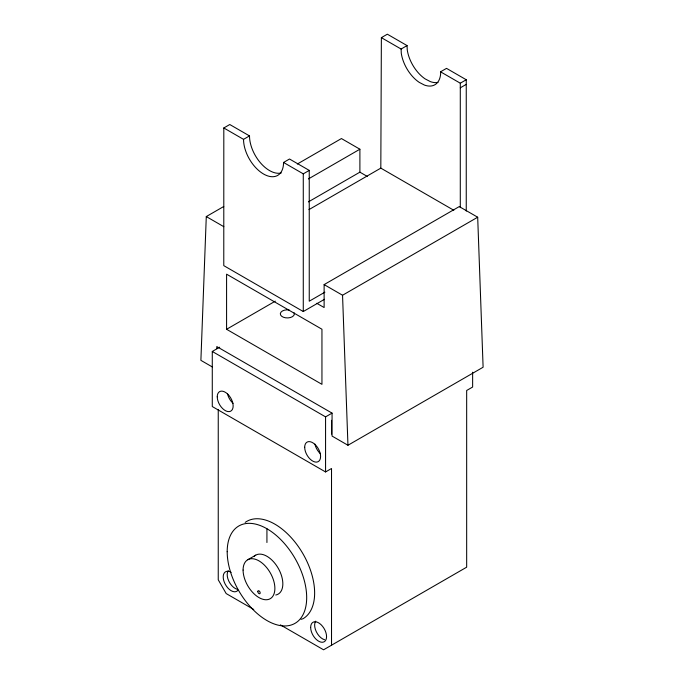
<?xml version="1.0" encoding="UTF-8"?>
<svg xmlns="http://www.w3.org/2000/svg" width="684" height="684" viewBox="0 0 684 684"><rect width="100%" height="100%" fill="white"/><g stroke="black" fill="none" stroke-linecap="round" stroke-linejoin="round"><path stroke-width="1.03" d="M226.584 329.286L226.584 274.173L321.95 329.226L321.95 384.34L226.584 329.286L275.31 301.148M308.98 209.603L380.817 168.127L381.373 37.646L387.341 34.2L407.065 45.589L407.236 49.787A28.104 16.228 60 0 0 425.157 78.908L430.339 81.61A28.104 16.228 60 0 0 437.991 82.405M223.753 206.491L206.286 216.572L200.891 360.348L212.373 366.983M460.289 207.645L460.289 83.2L440.556 71.811L446.524 68.366L466.249 79.754L466.249 211.065M324.455 299.31L303.277 311.536L223.779 265.64L223.813 127.968L229.773 124.522L249.506 135.911A28.292 16.339 60 0 0 260.424 162.801A28.292 16.339 60 0 0 281.269 172.941M223.813 127.968L243.538 139.356L249.506 135.911M381.373 37.646L401.106 49.034L407.065 45.589M243.538 139.356A28.292 16.339 60 0 0 263.545 174.01A28.292 16.339 60 0 0 283.552 162.459L289.512 159.013L309.245 170.401L309.245 301.208L324.9 292.171M297.301 164.032L341.436 138.553L359.895 149.215L359.895 172.163L308.407 201.883M283.552 162.459L303.277 173.847L309.245 170.401M460.289 83.2L466.249 79.754M460.289 87.826L466.249 84.38M308.407 178.934L359.895 149.215M316.76 303.286L324.122 307.535L324.122 284.604L459.263 206.585L477.689 217.221L483.109 367.231L347.959 445.258L332.065 436.076L332.065 413.127L216.794 346.583L216.794 348.669M331.526 645.209L331.526 468.506L325.567 471.943L212.279 406.544L212.279 351.465L219.684 347.198M324.122 284.604L342.547 295.24L477.689 217.221M212.279 351.465L325.567 416.872L332.039 413.136M247.745 559.76L255.696 555.169M301.063 619.328L302.995 618.738A56.216 32.456 60 0 0 302.166 552.424A56.216 32.456 60 0 0 245.197 522.396M380.817 168.127L453.817 210.27M359.895 172.163L367.257 176.412M206.286 216.572L223.822 226.695M253.755 609.487L226.19 593.575L218.247 579.81L218.247 409.485M280.397 624.868L323.575 649.8L466.668 567.181L466.668 390.478L472.635 387.041L472.635 372.207M440.556 71.811L440.641 73.744A28.104 16.228 60 0 1 424.379 85.047L419.198 82.345A28.104 16.228 60 0 1 401.277 53.224L401.106 49.034M342.547 295.24L347.959 445.258M331.526 420.309L331.526 434.083M325.567 416.872L325.567 471.943M303.277 173.847L303.277 311.536M266.931 528.749L266.931 542.515M294.129 312.81A7.028 4.053 0 0 1 287.981 317.915A7.028 4.053 0 0 1 280.346 313.537A7.028 4.053 0 0 1 289.144 309.955M233.082 403.321A11.243 6.489 60 0 1 227.456 393.582M324.643 639.771A11.243 6.489 60 0 1 316.273 631.665A11.243 6.489 60 0 1 315.7 621.158M254.32 556.186A22.486 12.979 60 0 1 278.542 568.797A22.486 12.979 60 0 1 275.763 595.012M238.049 590.095A11.243 6.489 60 0 1 224.275 582.144A11.243 6.489 60 0 1 231.158 572.346M237.194 589.292A11.243 6.489 60 0 1 228.832 581.178A11.243 6.489 60 0 1 228.251 570.67M320.522 453.808A11.243 6.489 60 0 1 314.905 444.07M217.247 396.788A11.243 6.489 60 0 0 229.174 411.623A11.243 6.489 60 0 0 229.174 395.728A11.243 6.489 60 0 0 217.247 396.788M227.191 551.697A56.216 32.456 60 0 0 286.81 625.869A56.216 32.456 60 0 0 286.81 546.371A56.216 32.456 60 0 0 227.191 551.697M304.696 447.276A11.243 6.489 60 0 0 316.624 462.11A11.243 6.489 60 0 0 316.624 446.216A11.243 6.489 60 0 0 304.696 447.276M310.656 627.425A11.243 6.489 60 0 0 322.583 642.259A11.243 6.489 60 0 0 322.583 626.356A11.243 6.489 60 0 0 310.656 627.425M243.085 570.054A22.486 12.979 60 0 0 266.931 599.723A22.486 12.979 60 0 0 266.931 567.925A22.486 12.979 60 0 0 243.085 570.054M257.791 591.523A1.684 0.975 60 0 0 259.578 593.755A1.684 0.975 60 0 0 259.578 591.369A1.684 0.975 60 0 0 257.791 591.523"/></g></svg>
